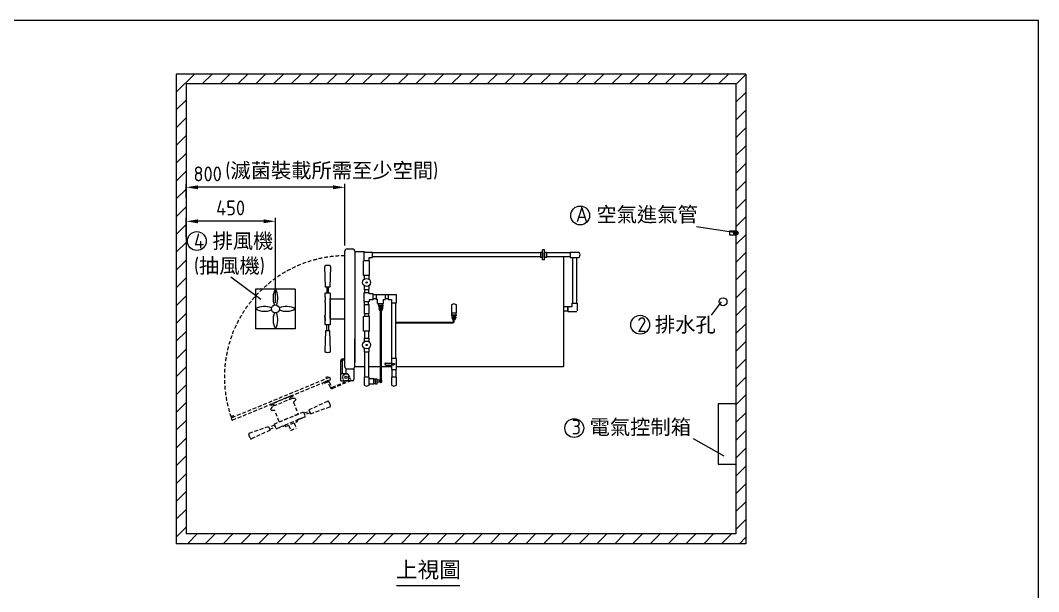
# Model space of a CAD drawing. Header units: millimetres. Extents: x -210837 to -199117, y -6340 to 1900.
# Drawn here: x -204253 to -199117, y -982 to 1900 of the extents above; entities that cross this region are included whole.
import ezdxf

# ---------------------------------------------------------------- set-up
doc = ezdxf.new("R2010")
doc.units = ezdxf.units.MM
doc.linetypes.add('HIDDEN', pattern=[9.525, 6.35, -3.175])
doc.layers.get('0').update_dxf_attribs({"lineweight": 25})
for name, color, linetype, lineweight in [('D', 3, 'Continuous', 13), ('F', 7, 'Continuous', 15), ('H', 2, 'HIDDEN', 15), ('S', 4, 'Continuous', 15), ('線段', 7, 'Continuous', 25)]:
    doc.layers.add(name, color=color, linetype=linetype, lineweight=lineweight)
doc.styles.get("Standard").update_dxf_attribs({"font": 'KAIU.TTF'})
doc.styles.add('STU25', font='isocp2.shx')
doc.dimstyles.new('STU25', dxfattribs={"dimscale": 30, "dimtxt": 2.5, "dimasz": 2, "dimexe": 0.6, "dimexo": 1, "dimgap": 1, "dimtad": 1, "dimdsep": 46, "dimtxsty": 'STU25', "dimcen": 2, "dimazin": 2, "dimtfac": 1, "dimtmove": 0, "dimatfit": 3, "dimfxl": 0, "dimtolj": 1, "dimtzin": 0, "dimarcsym": 0})

# ---------------------------------------------------------------- blocks, each defined once
blk = doc.blocks.new('*D4')
at = {"layer": 'D', "color": 0, "lineweight": -2}
for p, q in [((-203416.4, 805.8), (-203416.4, 904.4)), ((-203026.4, 886.4), (-203356.4, 886.4)), ((-202966.4, 474.3), (-202966.4, 904.4))]:
    blk.add_line(p, q, dxfattribs=at)
at = {"layer": 'D', "color": 0}
for points in [[(-203356.4, 896.4), (-203356.4, 876.4), (-203416.4, 886.4)], [(-203026.4, 876.4), (-203026.4, 896.4), (-202966.4, 886.4)]]:
    blk.add_solid(points, dxfattribs=at)
at = {"layer": 'Defpoints', "color": 0}
for p in [(-203416.4, 886.4), (-203416.4, 775.8), (-202966.4, 444.3)]:
    blk.add_point(p, dxfattribs=at)
at = {"layer": 'D', "color": 0, "insert": (-203192.4, 953.9), "char_height": 75, "attachment_point": 5, "style": 'STU25'}
blk.add_mtext('\\A1;450', dxfattribs=at)
blk = doc.blocks.new('*D17')
at = {"layer": 'D', "color": 0, "lineweight": -2}
for p, q in [((-203416.4, 1005), (-203416.4, 1075.9)), ((-202676.4, 1057.9), (-203356.4, 1057.9)), ((-202616.4, 764.8), (-202616.4, 1075.9))]:
    blk.add_line(p, q, dxfattribs=at)
at = {"layer": 'D', "color": 0}
for points in [[(-203356.4, 1067.9), (-203356.4, 1047.9), (-203416.4, 1057.9)], [(-202676.4, 1047.9), (-202676.4, 1067.9), (-202616.4, 1057.9)]]:
    blk.add_solid(points, dxfattribs=at)
at = {"layer": 'Defpoints', "color": 0}
for p in [(-203416.4, 1057.9), (-203416.4, 975), (-202616.4, 734.8)]:
    blk.add_point(p, dxfattribs=at)
at = {"layer": 'D', "color": 0, "insert": (-203308.2, 1125.4), "char_height": 75, "attachment_point": 5, "style": 'STU25'}
blk.add_mtext('\\A1;800', dxfattribs=at)

msp = doc.modelspace()

# ---------------------------------------------------------------- hatches: boundary and pattern name
msp.add_hatch(color=256).paths.add_polyline_path([(-200633.065, 827.451, 1), (-200654.586, 827.451, 1)])
at = {"layer": 'H', "ltscale": 5}
h = msp.add_hatch(dxfattribs=at)
h.set_pattern_fill('ANSI31', color=256, scale=20, style=0)
h.set_pattern_definition([(45, (13368.344, 152.667), (-44.90128, 44.90128), [])])
h.paths.add_polyline_path([(-203466.425, 1629.32), (-203466.425, -740.68), (-200593.825, -740.68), (-200593.825, 1629.32)])
h.paths.add_polyline_path([(-203416.425, 1579.32), (-203416.425, -690.68), (-200643.825, -690.68), (-200643.825, 1579.32)], flags=16)

# ---------------------------------------------------------------- linework, layer by layer
for p, q in [((-200676.2, 837.451), (-200643.825, 837.451)), ((-200676.2, 837.451), (-200676.2, 817.451)), ((-200676.2, 817.451), (-200643.825, 817.451)), ((-202616.425, 153.82), (-202616.425, 734.82)), ((-202604.425, 746.82), (-202578.425, 746.82)), ((-202566.425, 734.82), (-202566.425, 694.32)), ((-202566.425, 734.32), (-202516.425, 734.32)), ((-202518.925, 687.254), (-202518.925, 727.32)), ((-202476.811, 729.32), (-202516.925, 729.32)), ((-202476.811, 726.82), (-202476.811, 729.32)), ((-202476.811, 704.32), (-202476.811, 729.32)), ((-201628.596, 726.82), (-202476.811, 726.82)), ((-201618.596, 729.32), (-201628.596, 729.32)), ((-201628.596, 729.32), (-201628.596, 704.32)), ((-201618.596, 691.82), (-201618.596, 741.82)), ((-201608.596, 741.82), (-201618.596, 741.82)), ((-201618.596, 729.32), (-201618.596, 704.32)), ((-201608.596, 691.82), (-201608.596, 741.82)), ((-201608.596, 729.32), (-201608.596, 704.32)), ((-201598.596, 729.32), (-201608.596, 729.32)), ((-201598.596, 729.32), (-201598.596, 704.32)), ((-201479.071, 726.82), (-201598.596, 726.82)), ((-201479.071, 729.32), (-201479.071, 704.32)), ((-201433.572, 729.32), (-201479.071, 729.32)), ((-201428.572, 716.82), (-201433.572, 729.32)), ((-202566.425, 714.32), (-202566.425, 174.32)), ((-202491.425, 687.254), (-202521.425, 687.254)), ((-202521.425, 612.254), (-202521.425, 687.254)), ((-202493.925, 687.254), (-202493.925, 704.32)), ((-202493.925, 704.32), (-202476.811, 704.32)), ((-202491.425, 612.254), (-202491.425, 687.254)), ((-201628.596, 706.82), (-202476.811, 706.82)), ((-201618.596, 704.32), (-201628.596, 704.32)), ((-201608.596, 691.82), (-201618.596, 691.82)), ((-201598.596, 704.32), (-201608.596, 704.32)), ((-201479.071, 706.82), (-201598.596, 706.82)), ((-201512.93, 706.82), (-201512.93, 153.82)), ((-201479.071, 704.32), (-201433.572, 704.32)), ((-201466.733, 473.935), (-201466.733, 704.32)), ((-201446.733, 473.935), (-201446.733, 704.32)), ((-201433.572, 704.32), (-201428.572, 716.82)), ((-202713.41, 554.461), (-202717.91, 657.616)), ((-202687.923, 657.364), (-202692.41, 554.461)), ((-202491.425, 612.254), (-202521.425, 612.254)), ((-202518.925, 612.254), (-202518.925, 593.356)), ((-202493.925, 593.356), (-202493.925, 612.254)), ((-202866.425, 544.32), (-203066.425, 544.32)), ((-203066.425, 544.32), (-203066.425, 344.32)), ((-202866.425, 544.32), (-202866.425, 344.32)), ((-202716.41, 521.82), (-202716.41, 505.32)), ((-202690.41, 524.32), (-202713.91, 524.32)), ((-202692.41, 554.461), (-202713.41, 554.461)), ((-202707.66, 554.461), (-202707.66, 524.32)), ((-202698.16, 524.32), (-202698.16, 554.461)), ((-202690.41, 524.32), (-202690.41, 364.32)), ((-202518.925, 562.131), (-202518.925, 542.744)), ((-202518.925, 542.744), (-202493.925, 542.744)), ((-202518.925, 527.209), (-202493.925, 527.209)), ((-202518.925, 482.209), (-202518.925, 527.209)), ((-202516.425, 542.744), (-202516.425, 527.209)), ((-202496.425, 542.744), (-202496.425, 527.209)), ((-202493.925, 542.744), (-202493.925, 562.131)), ((-202493.925, 519.709), (-202493.925, 527.209)), ((-202473.925, 519.709), (-202493.925, 519.709)), ((-202473.925, 489.709), (-202473.925, 519.709)), ((-202458.537, 514.709), (-202473.925, 514.709)), ((-202458.537, 517.209), (-202413.537, 517.209)), ((-202458.537, 517.209), (-202458.537, 492.209)), ((-202413.537, 517.209), (-202413.537, 492.209)), ((-202398.148, 514.709), (-202413.537, 514.709)), ((-202398.148, 517.209), (-202358.082, 517.209)), ((-202398.148, 517.209), (-202398.148, 492.209)), ((-202398.148, 514.709), (-202398.148, 494.709)), ((-202356.082, 475.094), (-202356.082, 515.209)), ((-202716.41, 486.82), (-202716.41, 476.82)), ((-202715.41, 504.32), (-202715.41, 487.82)), ((-202715.41, 475.82), (-202715.41, 412.82)), ((-202689.41, 495.82), (-202690.41, 494.82)), ((-202690.41, 393.82), (-202690.41, 494.82)), ((-202689.41, 495.82), (-202616.425, 495.82)), ((-202518.925, 482.209), (-202493.925, 482.209)), ((-202518.925, 466.82), (-202518.925, 421.82)), ((-202518.925, 466.82), (-202493.925, 466.82)), ((-202516.425, 466.82), (-202516.425, 482.209)), ((-202496.425, 466.82), (-202496.425, 482.209)), ((-202473.925, 489.709), (-202493.925, 489.709)), ((-202493.925, 489.709), (-202493.925, 482.209)), ((-202493.925, 421.82), (-202493.925, 466.82)), ((-202458.537, 494.709), (-202473.925, 494.709)), ((-202451.037, 492.209), (-202458.537, 492.209)), ((-202451.037, 472.209), (-202451.037, 492.209)), ((-202451.037, 472.209), (-202421.037, 472.209)), ((-202447.037, 462.605), (-202447.037, 457.605)), ((-202447.037, 462.605), (-202424.037, 462.605)), ((-202446.037, 472.209), (-202426.037, 472.209)), ((-202446.037, 462.605), (-202446.037, 472.209)), ((-202425.037, 462.605), (-202425.037, 472.209)), ((-202424.037, 462.605), (-202424.037, 457.605)), ((-202421.037, 492.209), (-202413.537, 492.209)), ((-202421.037, 472.209), (-202421.037, 492.209)), ((-202398.148, 494.709), (-202413.537, 494.709)), ((-202398.148, 492.209), (-202381.082, 492.209)), ((-202381.082, 492.209), (-202381.082, 475.094)), ((-202381.082, 475.094), (-202356.082, 475.094)), ((-202378.582, 195.637), (-202378.582, 475.094)), ((-202358.582, 195.637), (-202358.582, 475.094)), ((-202358.582, 475.094), (-202356.082, 475.094)), ((-202066.425, 469.32), (-202078.925, 464.32)), ((-202078.925, 464.32), (-202078.925, 424.32)), ((-202053.925, 464.32), (-202066.425, 469.32)), ((-202053.925, 424.32), (-202053.925, 464.32)), ((-201469.233, 456.82), (-201469.233, 473.935)), ((-201469.233, 473.935), (-201444.233, 473.935)), ((-201446.733, 473.935), (-201444.233, 473.935)), ((-201444.233, 473.935), (-201444.233, 433.82)), ((-202716.41, 411.82), (-202716.41, 401.82)), ((-202716.41, 401.82), (-202716.41, 411.82)), ((-202518.925, 421.82), (-202493.925, 421.82)), ((-202516.425, 421.82), (-202516.425, 406.82)), ((-202496.425, 421.82), (-202496.425, 406.82)), ((-202447.037, 457.605), (-202424.037, 457.605)), ((-202445.649, 449.762), (-202425.278, 449.762)), ((-202445.649, 449.762), (-202445.649, 445.84)), ((-202445.649, 445.84), (-202425.278, 445.84)), ((-202444.037, 457.605), (-202444.037, 453.684)), ((-202444.037, 453.684), (-202427.037, 453.684)), ((-202442.649, 441.918), (-202428.278, 441.918)), ((-202442.649, 441.918), (-202442.649, 437.996)), ((-202442.649, 437.996), (-202428.278, 437.996)), ((-202440.037, 453.684), (-202440.037, 449.762)), ((-202440.037, 445.84), (-202440.037, 441.918)), ((-202437.464, 437.996), (-202437.464, 79.364)), ((-202433.464, 437.996), (-202433.464, 79.364)), ((-202431.037, 453.684), (-202431.037, 449.762)), ((-202431.037, 445.84), (-202431.037, 441.918)), ((-202428.278, 441.918), (-202428.278, 437.996)), ((-202427.037, 457.605), (-202427.037, 453.684)), ((-202425.278, 449.762), (-202425.278, 445.84)), ((-202078.925, 424.32), (-202053.925, 424.32)), ((-202077.925, 414.717), (-202077.925, 409.717)), ((-202077.925, 414.717), (-202054.925, 414.717)), ((-202076.425, 424.32), (-202056.425, 424.32)), ((-202076.425, 414.717), (-202076.425, 424.32)), ((-202055.425, 414.717), (-202055.425, 424.32)), ((-202054.925, 414.717), (-202054.925, 409.717)), ((-201491.93, 454.32), (-201513.005, 454.32)), ((-201513.005, 434.32), (-201491.93, 434.32)), ((-201491.93, 456.82), (-201469.233, 456.82)), ((-201491.93, 456.82), (-201491.93, 431.82)), ((-201491.93, 434.32), (-201491.93, 454.32)), ((-201491.93, 434.32), (-201491.93, 454.32)), ((-201491.93, 431.82), (-201446.233, 431.82)), ((-202716.41, 383.32), (-202716.41, 366.82)), ((-202715.41, 384.32), (-202715.41, 400.82)), ((-202715.41, 400.82), (-202715.41, 384.32)), ((-202690.41, 364.32), (-202713.91, 364.32)), ((-202707.66, 334.179), (-202707.66, 364.32)), ((-202698.16, 364.32), (-202698.16, 334.179)), ((-202689.41, 392.82), (-202690.41, 393.82)), ((-202616.425, 392.82), (-202689.41, 392.82)), ((-202521.425, 331.82), (-202521.425, 406.82)), ((-202491.425, 406.82), (-202521.425, 406.82)), ((-202491.425, 331.82), (-202491.425, 406.82)), ((-202358.582, 377.891), (-202071.425, 377.891)), ((-202358.582, 373.891), (-202071.425, 373.891)), ((-202077.925, 409.717), (-202054.925, 409.717)), ((-202076.538, 401.873), (-202076.538, 397.951)), ((-202076.538, 401.873), (-202056.166, 401.873)), ((-202076.538, 397.951), (-202056.166, 397.951)), ((-202074.925, 409.717), (-202074.925, 405.795)), ((-202074.925, 405.795), (-202057.925, 405.795)), ((-202073.538, 394.029), (-202073.538, 390.107)), ((-202073.538, 394.029), (-202059.166, 394.029)), ((-202073.538, 390.107), (-202059.166, 390.107)), ((-202070.925, 405.795), (-202070.925, 401.873)), ((-202070.925, 397.951), (-202070.925, 394.029)), ((-202068.425, 380.891), (-202068.425, 390.107)), ((-202064.425, 380.891), (-202064.425, 390.107)), ((-202061.925, 405.795), (-202061.925, 401.873)), ((-202061.925, 397.951), (-202061.925, 394.029)), ((-202059.166, 394.029), (-202059.166, 390.107)), ((-202057.925, 409.717), (-202057.925, 405.795)), ((-202056.166, 401.873), (-202056.166, 397.951)), ((-202866.425, 344.32), (-203066.425, 344.32)), ((-202713.41, 334.179), (-202717.91, 231.025)), ((-202692.41, 334.179), (-202713.41, 334.179)), ((-202687.923, 231.276), (-202692.41, 334.179)), ((-202491.425, 331.82), (-202521.425, 331.82)), ((-202516.425, 331.82), (-202516.425, 297.31)), ((-202496.425, 331.82), (-202496.425, 297.31)), ((-202566.425, 153.82), (-202566.425, 292.813)), ((-202518.925, 297.31), (-202518.925, 277.923)), ((-202518.925, 297.31), (-202493.925, 297.31)), ((-202493.925, 277.923), (-202493.925, 297.31)), ((-202518.925, 246.698), (-202518.925, 227.31)), ((-202518.925, 227.31), (-202493.925, 227.31)), ((-202516.425, 227.31), (-202516.425, 99.32)), ((-202496.425, 227.31), (-202496.425, 99.32)), ((-202493.925, 227.31), (-202493.925, 246.698)), ((-202636.425, 81.784), (-202636.425, 183.784)), ((-202630.425, 180.784), (-202636.425, 180.784)), ((-202630.425, 183.784), (-202630.425, 116.784)), ((-202628.425, 191.784), (-202616.425, 191.784)), ((-202616.425, 185.784), (-202628.425, 185.784)), ((-202409.131, 170.965), (-202381.082, 170.965)), ((-202409.131, 160.994), (-202381.082, 160.994)), ((-202381.082, 195.637), (-202381.082, 138.006)), ((-202381.082, 195.637), (-202356.082, 195.637)), ((-202381.082, 170.965), (-202368.582, 169.424)), ((-202381.082, 160.994), (-202368.582, 162.535)), ((-202356.082, 138.006), (-202356.082, 195.637)), ((-202606.425, 116.784), (-202636.425, 116.784)), ((-202611.425, 141.82), (-202611.425, 119.678)), ((-202611.425, 141.82), (-202571.425, 141.82)), ((-202604.425, 141.82), (-202578.425, 141.82)), ((-202596.425, 91.784), (-202596.425, 106.784)), ((-202571.425, 141.82), (-202571.425, 87.784)), ((-202571.425, 121.784), (-202571.425, 87.784)), ((-202566.425, 153.82), (-202516.425, 153.82)), ((-202496.425, 153.82), (-202437.464, 153.82)), ((-202433.464, 153.82), (-202381.082, 153.82)), ((-202381.082, 138.006), (-202356.082, 138.006)), ((-202378.582, 138.006), (-202378.582, 99.32)), ((-202358.582, 138.006), (-202358.582, 99.32)), ((-202356.082, 153.82), (-201512.93, 153.82)), ((-202636.425, 81.784), (-202606.425, 81.784)), ((-202577.425, 81.784), (-202612.425, 81.784)), ((-202493.925, 99.364), (-202518.925, 99.364)), ((-202518.925, 99.364), (-202518.925, 59.364)), ((-202518.925, 59.364), (-202506.425, 54.364)), ((-202506.425, 54.364), (-202493.925, 59.364)), ((-202493.925, 59.364), (-202493.925, 99.364)), ((-202469.544, 91.864), (-202493.925, 91.864)), ((-202493.925, 66.864), (-202469.544, 66.864)), ((-202469.544, 66.864), (-202469.544, 91.864)), ((-202469.544, 90.864), (-202460.997, 90.864)), ((-202469.544, 67.864), (-202460.997, 67.864)), ((-202460.997, 66.864), (-202460.997, 91.864)), ((-202460.997, 91.864), (-202452.6, 91.864)), ((-202460.997, 66.864), (-202452.6, 66.864)), ((-202452.6, 66.864), (-202452.6, 91.864)), ((-202438.417, 84.597), (-202452.6, 84.597)), ((-202438.417, 74.13), (-202452.6, 74.13)), ((-202381.082, 99.364), (-202381.082, 59.364)), ((-202356.082, 99.364), (-202381.082, 99.364)), ((-202381.082, 59.364), (-202368.582, 54.364)), ((-202368.582, 54.364), (-202356.082, 59.364)), ((-202356.082, 59.364), (-202356.082, 99.364))]:
    msp.add_line(p, q)
for points in [[(-202437.464, 85.147), (-202441.472, 82.833), (-202441.472, 75.894), (-202435.464, 72.425), (-202429.455, 75.894), (-202429.455, 82.833), (-202433.464, 85.147)], [(-200643.825, -34.637), (-200733.423, -34.637), (-200733.423, -339.325), (-200643.825, -339.325)]]:
    msp.add_lwpolyline(points)
for centre, radius in [((-200643.825, 827.451), 10.761), ((-202506.425, 577.744), 20), ((-202506.425, 577.744), 3), ((-202966.425, 444.32), 20), ((-202966.425, 444.32), 20), ((-202966.425, 444.32), 20), ((-202966.425, 444.32), 20), ((-200708.825, 480.32), 20), ((-202506.425, 262.31), 20), ((-202506.425, 262.31), 3), ((-202368.582, 165.979), 3.445), ((-202610.425, 99.284), 6.4)]:
    msp.add_circle(centre, radius)
for centre, radius, start, end in [((-202604.425, 734.82), 12, 90, 180), ((-202578.425, 734.82), 12, 0, 90), ((-202516.925, 727.32), 2, 90, 180), ((-202712.903, 657.616), 5.007, 101.352885, 180), ((-202702.91, 607.843), 55.773, 78.648227, 101.352885), ((-202692.916, 657.622), 5, 357.039064, 78.648227), ((-202885.401, 498.445), 93.11, 150.481802, 201.977032), ((-203047.45, 498.445), 93.11, 338.022968, 29.518198), ((-202713.91, 521.82), 2.5, 90, 180), ((-202358.082, 515.209), 2, 0, 90), ((-202715.41, 505.32), 1, 180, 270), ((-202715.41, 486.82), 1, 90, 180), ((-202715.41, 476.82), 1, 180, 270), ((-203020.55, 363.296), 93.11, 68.022968, 119.518198), ((-203020.55, 525.345), 93.11, 240.481802, 291.977032), ((-202885.401, 390.196), 93.11, 158.022968, 209.518198), ((-203047.45, 390.196), 93.11, 330.481802, 21.977032), ((-202912.301, 363.296), 93.11, 60.481802, 111.977032), ((-202912.301, 525.345), 93.11, 248.022968, 299.518198), ((-202715.41, 411.82), 1, 90, 180), ((-202715.41, 401.82), 1, 180, 270), ((-202715.41, 383.32), 1, 90, 180), ((-202713.91, 366.82), 2.5, 180, 270), ((-202071.425, 380.891), 3, 270, 0), ((-202071.425, 380.891), 7, 270, 0), ((-202712.903, 231.025), 5.007, 180, 258.647115), ((-202702.91, 280.797), 55.773, 258.647115, 281.351773), ((-202692.916, 231.018), 5, 281.351773, 2.960936), ((-202628.425, 183.784), 8, 90, 180), ((-202628.425, 183.784), 2, 90, 180), ((-202409.511, 165.979), 5, 85.647201, 274.352799), ((-202604.425, 153.82), 12, 180, 270), ((-202614.425, 119.678), 3, 276.042328, 0), ((-202606.425, 106.784), 10, 0, 90), ((-202578.425, 153.82), 12, 270, 0), ((-202606.425, 91.784), 10, 270, 0), ((-202577.425, 87.784), 6, 270, 0), ((-202435.464, 79.364), 2, 180, 0)]:
    msp.add_arc(centre, radius, start, end)
at = {"layer": 'D'}
for p, q in [((-200643.825, 827.451), (-200842.199, 858.913)), ((-203192.059, 605.494), (-203039.854, 494.071)), ((-200718.261, 480.32), (-200768.737, 412.324)), ((-200859.891, -208.78), (-200704.365, -297.718)), ((-202355.384, -950.946), (-202036.678, -950.946))]:
    msp.add_line(p, q, dxfattribs=at)
for centre in [(-201429.325, 915.815), (-203363.025, 786.723), (-201126.63, 364.706), (-201459.181, -157.084)]:
    msp.add_circle(centre, 47.5, dxfattribs=at)
at = {"layer": 'F', "color": 6}
msp.add_lwpolyline([(-210836.927, 1900.24), (-210836.927, -6339.76), (-199116.927, -6339.76), (-199116.927, 1900.24)], close=True, dxfattribs=at)
msp.add_lwpolyline([(-210836.927, 1900.24), (-210836.927, -6339.76), (-199116.927, -6339.76), (-199116.927, 1900.24)], close=True, dxfattribs=at)
at = {"layer": 'H'}
for p, q in [((-202608.852, 115.088), (-202622.711, 109.349)), ((-202584.31, 81.956), (-202595.787, 109.674)), ((-202628.124, 96.285), (-202616.648, 68.567))]:
    msp.add_line(p, q, dxfattribs=at)
at = {"layer": 'H', "ltscale": 3}
for p, q in [((-202693.924, 98.34), (-203188.415, -105.876)), ((-203181.986, -116.204), (-202691.192, 86.485)), ((-202705.006, 80.687), (-202730.876, 69.975)), ((-202730.876, 69.975), (-202728.58, 64.432)), ((-202702.71, 75.143), (-202728.58, 64.432)), ((-202706.743, 80.063), (-202712.612, 77.639)), ((-202710.46, 99.084), (-202702.142, 102.519)), ((-202708.286, 92.408), (-202710.46, 99.084)), ((-202702.142, 102.519), (-202698.972, 96.255)), ((-202689.003, 47.266), (-202700.097, 74.061)), ((-202694.554, 76.356), (-202683.46, 49.562)), ((-202692.618, 97.797), (-202693.924, 98.34)), ((-202692.618, 97.797), (-202689.564, 90.403)), ((-202680.847, 48.479), (-202618.943, 74.11)), ((-202584.31, 81.956), (-202678.551, 42.935)), ((-202882.518, 7.471), (-202990.659, -37.19)), ((-202879.846, 1.001), (-202894.635, -5.107)), ((-202881.865, 7.199), (-202882.518, 7.471)), ((-202879.575, 1.654), (-202881.865, 7.199)), ((-202879.575, 1.654), (-202879.846, 1.001)), ((-202990.931, -37.843), (-202990.659, -37.19)), ((-202990.931, -37.843), (-202988.64, -43.388)), ((-202981.624, -48.588), (-202990.697, -59.367)), ((-202987.987, -43.66), (-202988.64, -43.388)), ((-202973.199, -37.552), (-202987.987, -43.66)), ((-202880.878, -6.982), (-202981.624, -48.588)), ((-202970.533, -44.008), (-202973.199, -37.552)), ((-202963.393, -25.929), (-202970.787, -28.983)), ((-202970.787, -28.983), (-202963.393, -25.929)), ((-202902.39, -0.736), (-202909.785, -3.79)), ((-202909.785, -3.79), (-202902.39, -0.736)), ((-202894.635, -5.107), (-202891.969, -11.562)), ((-202866.843, -8.218), (-202880.878, -6.982)), ((-202864.171, -14.688), (-202876.016, -26.612)), ((-202876.016, -26.612), (-202851.587, -85.766)), ((-202866.843, -8.218), (-202864.171, -14.688)), ((-202703.445, -22.27), (-202797.057, -65.233)), ((-202789.138, -84.683), (-202691.903, -49.948)), ((-203185.541, -97.116), (-203177.222, -93.68)), ((-203185.541, -97.116), (-203183.367, -103.791)), ((-203174.053, -99.945), (-203177.222, -93.68)), ((-202990.697, -59.367), (-202988.025, -65.837)), ((-202988.025, -65.837), (-202971.217, -65.929)), ((-202972.748, -136.886), (-202824.863, -75.812)), ((-202946.788, -125.083), (-202971.217, -65.929)), ((-202852.129, -87.072), (-202945.482, -125.625)), ((-202851.587, -85.766), (-202852.129, -87.072)), ((-202832.5, -107.096), (-202817.249, -100.797)), ((-202824.863, -75.812), (-202815.893, -97.532)), ((-202822.804, -81.926), (-202794.889, -70.559)), ((-202791.306, -79.357), (-202819.222, -90.724)), ((-202797.057, -65.233), (-202789.138, -84.683)), ((-203188.957, -107.182), (-203188.415, -105.876)), ((-203188.957, -107.182), (-203185.904, -114.576)), ((-203098.071, -182.961), (-203001.074, -148.308)), ((-203001.074, -148.308), (-202993.154, -167.758)), ((-202970.99, -142.267), (-202998.906, -153.634)), ((-202995.323, -162.432), (-202967.407, -151.065)), ((-202972.748, -136.886), (-202963.778, -158.606)), ((-202970.839, -141.507), (-202969.915, -141.125)), ((-202965.877, -153.523), (-202964.953, -153.141)), ((-202960.513, -159.963), (-202945.262, -153.664)), ((-202945.482, -125.625), (-202946.788, -125.083)), ((-202944.72, -152.358), (-202929.469, -146.06)), ((-202928.163, -146.603), (-202918.92, -142.786)), ((-202918.647, -141.483), (-202915.555, -148.969)), ((-202918.609, -141.575), (-202859.917, -117.336)), ((-202918.378, -141.48), (-202860.148, -117.432)), ((-202915.555, -148.969), (-202856.863, -124.731)), ((-202900.073, -142.576), (-202889.194, -168.918)), ((-202872.345, -131.124), (-202861.466, -157.466)), ((-202859.917, -117.336), (-202856.863, -124.731)), ((-202849.599, -114.157), (-202858.842, -117.974)), ((-202858.842, -117.974), (-202849.599, -114.157)), ((-202849.056, -112.851), (-202833.806, -106.553)), ((-202833.806, -106.553), (-202849.056, -112.851)), ((-202993.154, -167.758), (-203086.995, -210.828)), ((-202889.194, -168.918), (-202861.466, -157.466))]:
    msp.add_line(p, q, dxfattribs=at)
for centre, radius, start, end in [((-202610.425, 99.284), 613.321, 90.560523, 199.542525), ((-202701.945, 73.295), 8, 22.492027, 112.492027), ((-202701.945, 73.295), 2, 22.492027, 112.492027), ((-202692.337, 89.258), 3, 292.439748, 22.439748), ((-202681.612, 50.327), 8, 202.492027, 292.492027), ((-202681.612, 50.327), 2, 202.492027, 292.492027), ((-202701.323, -26.797), 5, 33.507848, 115.117012), ((-202743.658, -54.826), 55.773, 10.80319, 33.507848), ((-202693.791, -45.311), 5.007, 292.156076, 10.80319), ((-202818.203, -98.487), 2.5, 292.439748, 22.439748), ((-203183.131, -113.431), 3, 202.439748, 292.439748), ((-202945.644, -152.74), 1, 292.439748, 22.439748), ((-202928.545, -145.679), 1, 202.439748, 292.439748), ((-202919.302, -141.861), 1, 292.439748, 22.439748), ((-202859.224, -117.05), 1, 202.439748, 292.439748), ((-202849.981, -113.233), 1, 292.439748, 22.439748), ((-202832.882, -106.171), 1, 202.439748, 292.439748), ((-203096.427, -187.683), 5, 109.19514, 190.804303), ((-203046.554, -178.165), 55.773, 190.804303, 213.508961), ((-202961.467, -157.652), 2.5, 202.439748, 292.439748), ((-203088.883, -206.191), 5.007, 213.508961, 292.156076)]:
    msp.add_arc(centre, radius, start, end, dxfattribs=at)
at = {"layer": 'H'}
for centre, start, end in [((-202618.885, 100.11), 112.492027, 202.492027), ((-202605.026, 105.848), 22.492027, 112.492027)]:
    msp.add_arc(centre, 10, start, end, dxfattribs=at)
at = {"layer": 'S'}
for p, q in [((-200593.825, 1629.32), (-203466.425, 1629.32)), ((-203466.425, 1629.32), (-203466.425, -740.68)), ((-200593.825, 1629.32), (-200593.825, -740.68)), ((-200643.825, 1579.32), (-203416.425, 1579.32)), ((-203416.425, 1579.32), (-203416.425, -690.68)), ((-200643.825, 1579.32), (-200643.825, -690.68)), ((-200643.825, -690.68), (-203416.425, -690.68)), ((-200593.825, -740.68), (-203466.425, -740.68))]:
    msp.add_line(p, q, dxfattribs=at)
at = {"layer": '線段'}
msp.add_line((-202715.41, 475.82), (-202715.41, 412.82), dxfattribs=at)

# ---------------------------------------------------------------- texts
at = {"layer": 'D', "attachment_point": 1}
for s, insert, char_height in [('{\\Fisocp2.shx;\\C3;(\\f標楷體|b0|i0|c136|p65;滅菌裝載所需至少空間\\Fisocp2.shx;)}', (-203218.827, 1180.578), 75), ('{\\Fisocp2.shx;\\C3;A \\f標楷體|b0|i0|c136|p65;空氣進氣管}', (-201451.14, 958.458), 75), ('{\\Fisocp2.shx;\\C3;4 \\f標楷體|b0|i0|c136|p65;排風機\\P\\Fisocp2.shx;(\\f標楷體|b0|i0|c136|p65;抽風機\\Fisocp2.shx;)}', (-203377.037, 824.674), 75), ('{\\Fisocp2.shx;\\C3;2 \\f標楷體|b0|i0|c136|p65;排水孔}', (-201141.152, 402.295), 75), ('{\\Fisocp2.shx;\\C3;3 \\f標楷體|b0|i0|c136|p65;電氣控制箱}', (-201472.007, -114.441), 75), ('{\\C11;上視圖}', (-202358.559, -831.707), 80)]:
    msp.add_mtext(s, dxfattribs=dict(at, insert=insert, char_height=char_height))

# ---------------------------------------------------------------- dimensions: what is measured, and where the dimension line sits
at = {"layer": 'D'}
for base, p1, p2, picture, middle in [((-203416.425, 1057.937), (-202616.425, 734.82), (-203416.425, 974.997), '*D17', (-203308.16, 1057.937)), ((-203416.425, 886.401), (-202966.425, 444.32), (-203416.425, 775.82), '*D4', (-203192.425, 886.401))]:
    dim = msp.add_linear_dim(base=base, p1=p1, p2=p2, dimstyle='STU25', dxfattribs=at)
    dim.commit()
    dim.dimension.update_dxf_attribs({"geometry": picture, "text_midpoint": middle, "dimtype": 160})

doc.saveas('drawing.dxf')
